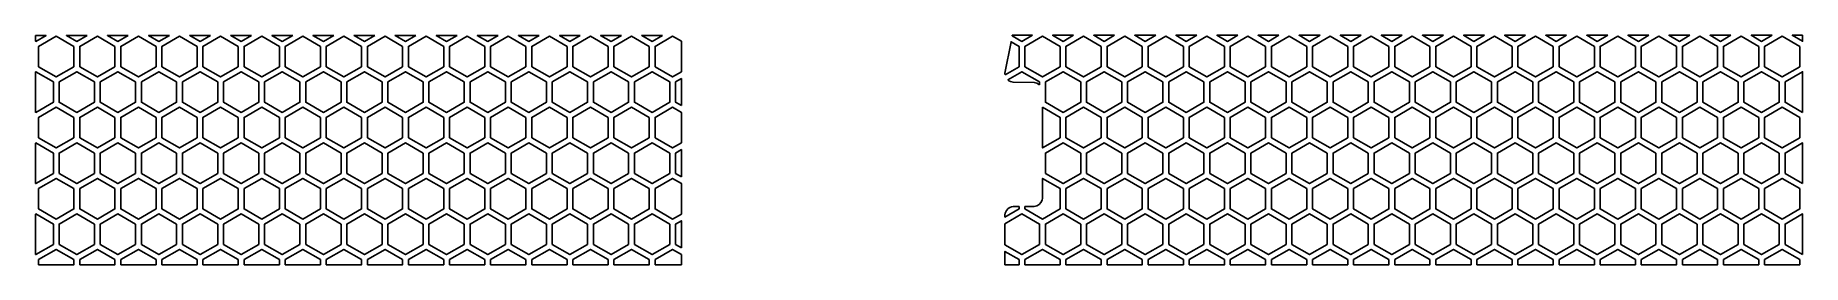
# Model space of a CAD drawing. Header units: millimetres. Extents: x 28 to 180, y -31 to -11.
import ezdxf

# ---------------------------------------------------------------- set-up
doc = ezdxf.new("R2010")
doc.units = ezdxf.units.MM

# ---------------------------------------------------------------- blocks, each defined once
blk = doc.blocks.new('HEX')
blk.add_lwpolyline([(1.516, 0.875), (0, 1.75), (-1.516, 0.875), (-1.516, -0.875), (0, -1.75), (1.516, -0.875)], close=True)

msp = doc.modelspace()

# ---------------------------------------------------------------- linework, layer by layer
for points in [[(27.752, -11.285), (28.677, -11.285), (27.783, -11.801), (27.752, -11.783), (27.752, -11.285)], [(32.208, -11.285), (31.314, -11.801), (30.421, -11.285), (32.208, -11.285)], [(35.739, -11.285), (34.846, -11.801), (33.952, -11.285), (35.739, -11.285)], [(39.271, -11.285), (38.377, -11.801), (37.483, -11.285), (39.271, -11.285)], [(42.802, -11.285), (41.908, -11.801), (41.014, -11.285), (42.802, -11.285)], [(46.333, -11.285), (45.439, -11.801), (44.545, -11.285), (46.333, -11.285)], [(49.864, -11.285), (48.97, -11.801), (48.076, -11.285), (49.864, -11.285)], [(53.395, -11.285), (52.501, -11.801), (51.607, -11.285), (53.395, -11.285)], [(56.926, -11.285), (56.032, -11.801), (55.138, -11.285), (56.926, -11.285)], [(60.457, -11.285), (59.563, -11.801), (58.669, -11.285), (60.457, -11.285)], [(63.988, -11.285), (63.094, -11.801), (62.2, -11.285), (63.988, -11.285)], [(67.519, -11.285), (66.625, -11.801), (65.731, -11.285), (67.519, -11.285)], [(71.05, -11.285), (70.156, -11.801), (69.263, -11.285), (71.05, -11.285)], [(74.581, -11.285), (73.688, -11.801), (72.794, -11.285), (74.581, -11.285)], [(78.113, -11.285), (77.219, -11.801), (76.325, -11.285), (78.113, -11.285)], [(81.644, -11.285), (80.75, -11.801), (79.856, -11.285), (81.644, -11.285)], [(83.269, -14.424), (82.515, -14.859), (81, -13.984), (81, -12.234), (82.515, -11.359), (83.269, -11.794), (83.269, -14.424)], [(111.075, -14.679), (111.061, -14.534), (111.591, -11.837), (112.28, -12.234), (112.28, -13.984), (111.075, -14.679)], [(113.428, -11.282), (112.53, -11.801), (111.693, -11.318), (111.7, -11.282), (113.428, -11.282)], [(116.959, -11.282), (116.061, -11.801), (115.162, -11.282), (116.959, -11.282)], [(120.49, -11.282), (119.592, -11.801), (118.693, -11.282), (120.49, -11.282)], [(124.021, -11.282), (123.123, -11.801), (122.224, -11.282), (124.021, -11.282)], [(127.552, -11.282), (126.654, -11.801), (125.756, -11.282), (127.552, -11.282)], [(131.083, -11.282), (130.185, -11.801), (129.287, -11.282), (131.083, -11.282)], [(134.614, -11.282), (133.716, -11.801), (132.818, -11.282), (134.614, -11.282)], [(138.145, -11.282), (137.247, -11.801), (136.349, -11.282), (138.145, -11.282)], [(141.677, -11.282), (140.778, -11.801), (139.88, -11.282), (141.677, -11.282)], [(145.208, -11.282), (144.309, -11.801), (143.411, -11.282), (145.208, -11.282)], [(148.739, -11.282), (147.84, -11.801), (146.942, -11.282), (148.739, -11.282)], [(152.27, -11.282), (151.371, -11.801), (150.473, -11.282), (152.27, -11.282)], [(155.801, -11.282), (154.903, -11.801), (154.004, -11.282), (155.801, -11.282)], [(159.332, -11.282), (158.434, -11.801), (157.535, -11.282), (159.332, -11.282)], [(162.863, -11.282), (161.965, -11.801), (161.066, -11.282), (162.863, -11.282)], [(166.394, -11.282), (165.496, -11.801), (164.598, -11.282), (166.394, -11.282)], [(169.925, -11.282), (169.027, -11.801), (168.129, -11.282), (169.925, -11.282)], [(173.456, -11.282), (172.558, -11.801), (171.66, -11.282), (173.456, -11.282)], [(176.987, -11.282), (176.089, -11.801), (175.191, -11.282), (176.987, -11.282)], [(179.615, -11.282), (179.615, -11.798), (178.722, -11.282), (179.615, -11.282)], [(27.752, -14.435), (27.783, -14.417), (29.299, -15.292), (29.299, -17.042), (27.783, -17.917), (27.752, -17.899), (27.752, -14.435)], [(83.269, -17.333), (82.765, -17.042), (82.765, -15.292), (83.269, -15.001), (83.269, -17.333)], [(114.045, -15.542), (113.814, -15.391), (113.586, -15.333), (111.775, -15.325), (111.547, -15.267), (111.412, -15.193), (111.317, -15.117), (112.53, -14.417), (114.045, -15.292), (114.045, -15.542)], [(179.615, -17.914), (178.105, -17.042), (178.105, -15.292), (179.615, -14.42), (179.615, -17.914)], [(83.269, -20.54), (82.515, -20.975), (81, -20.1), (81, -18.35), (82.515, -17.475), (83.269, -17.91), (83.269, -20.54)], [(114.296, -17.475), (115.811, -18.35), (115.811, -20.1), (114.296, -20.975), (114.296, -17.475)], [(27.752, -20.551), (27.783, -20.533), (29.299, -21.408), (29.299, -23.158), (27.783, -24.033), (27.752, -24.015), (27.752, -20.551)], [(83.269, -23.449), (82.765, -23.158), (82.765, -21.408), (83.269, -21.117), (83.269, -23.449)], [(179.615, -24.03), (178.105, -23.158), (178.105, -21.408), (179.615, -20.536), (179.615, -24.03)], [(83.269, -26.656), (82.515, -27.091), (81, -26.216), (81, -24.466), (82.515, -23.591), (83.269, -24.026), (83.269, -26.656)], [(113.586, -26.009), (113.814, -25.951), (114.011, -25.832), (114.164, -25.663), (114.264, -25.454), (114.296, -25.299), (114.296, -23.591), (115.811, -24.466), (115.811, -26.216), (114.295, -27.091), (112.78, -26.216), (112.78, -26.012), (113.586, -26.009)], [(27.752, -26.667), (27.783, -26.649), (29.299, -27.524), (29.299, -29.274), (27.783, -30.149), (27.752, -30.131), (27.752, -26.667)], [(83.269, -29.565), (82.765, -29.274), (82.765, -27.524), (83.269, -27.233), (83.269, -29.565)], [(111.065, -27.495), (112.53, -26.649), (114.045, -27.524), (114.045, -29.274), (112.53, -30.149), (111.063, -29.302), (111.065, -27.495)], [(111.065, -26.727), (111.097, -26.571), (111.197, -26.363), (111.35, -26.194), (111.477, -26.109), (111.62, -26.048), (111.775, -26.017), (112.28, -26.015), (112.28, -26.216), (111.065, -26.917), (111.065, -26.727)], [(179.615, -30.146), (178.105, -29.274), (178.105, -27.524), (179.615, -26.652), (179.615, -30.146)], [(28.033, -31.015), (28.033, -30.582), (29.549, -29.707), (31.064, -30.582), (31.064, -31.015), (28.033, -31.015)], [(31.564, -31.015), (31.564, -30.582), (33.08, -29.707), (34.596, -30.582), (34.596, -31.015), (31.564, -31.015)], [(35.096, -31.015), (35.096, -30.582), (36.611, -29.707), (38.127, -30.582), (38.127, -31.015), (35.096, -31.015)], [(38.627, -31.015), (38.627, -30.582), (40.142, -29.707), (41.658, -30.582), (41.658, -31.015), (38.627, -31.015)], [(42.158, -31.015), (42.158, -30.582), (43.673, -29.707), (45.189, -30.582), (45.189, -31.015), (42.158, -31.015)], [(45.689, -31.015), (45.689, -30.582), (47.204, -29.707), (48.72, -30.582), (48.72, -31.015), (45.689, -31.015)], [(49.22, -31.015), (49.22, -30.582), (50.735, -29.707), (52.251, -30.582), (52.251, -31.015), (49.22, -31.015)], [(52.751, -31.015), (52.751, -30.582), (54.267, -29.707), (55.782, -30.582), (55.782, -31.015), (52.751, -31.015)], [(56.282, -31.015), (56.282, -30.582), (57.798, -29.707), (59.313, -30.582), (59.313, -31.015), (56.282, -31.015)], [(59.813, -31.015), (59.813, -30.582), (61.329, -29.707), (62.844, -30.582), (62.844, -31.015), (59.813, -31.015)], [(63.344, -31.015), (63.344, -30.582), (64.86, -29.707), (66.375, -30.582), (66.375, -31.015), (63.344, -31.015)], [(66.875, -31.015), (66.875, -30.582), (68.391, -29.707), (69.906, -30.582), (69.906, -31.015), (66.875, -31.015)], [(70.406, -31.015), (70.406, -30.582), (71.922, -29.707), (73.438, -30.582), (73.438, -31.015), (70.406, -31.015)], [(73.938, -31.015), (73.938, -30.582), (75.453, -29.707), (76.969, -30.582), (76.969, -31.015), (73.938, -31.015)], [(77.469, -31.015), (77.469, -30.582), (78.984, -29.707), (80.5, -30.582), (80.5, -31.015), (77.469, -31.015)], [(81, -31.015), (81, -30.582), (82.515, -29.707), (83.269, -30.142), (83.269, -31.015), (81, -31.015)], [(111.061, -31.013), (111.062, -29.879), (112.28, -30.582), (112.28, -31.013), (111.061, -31.013)], [(112.78, -31.013), (112.78, -30.582), (114.295, -29.707), (115.811, -30.582), (115.811, -31.013), (112.78, -31.013)], [(116.311, -31.013), (116.311, -30.582), (117.826, -29.707), (119.342, -30.582), (119.342, -31.013), (116.311, -31.013)], [(119.842, -31.013), (119.842, -30.582), (121.357, -29.707), (122.873, -30.582), (122.873, -31.013), (119.842, -31.013)], [(123.373, -31.013), (123.373, -30.582), (124.888, -29.707), (126.404, -30.582), (126.404, -31.013), (123.373, -31.013)], [(126.904, -31.013), (126.904, -30.582), (128.419, -29.707), (129.935, -30.582), (129.935, -31.013), (126.904, -31.013)], [(130.435, -31.013), (130.435, -30.582), (131.951, -29.707), (133.466, -30.582), (133.466, -31.013), (130.435, -31.013)], [(133.966, -31.013), (133.966, -30.582), (135.482, -29.707), (136.997, -30.582), (136.997, -31.013), (133.966, -31.013)], [(137.497, -31.013), (137.497, -30.582), (139.013, -29.707), (140.528, -30.582), (140.528, -31.013), (137.497, -31.013)], [(141.028, -31.013), (141.028, -30.582), (142.544, -29.707), (144.059, -30.582), (144.059, -31.013), (141.028, -31.013)], [(144.559, -31.013), (144.559, -30.582), (146.075, -29.707), (147.59, -30.582), (147.59, -31.013), (144.559, -31.013)], [(148.09, -31.013), (148.09, -30.582), (149.606, -29.707), (151.121, -30.582), (151.121, -31.013), (148.09, -31.013)], [(151.621, -31.013), (151.621, -30.582), (153.137, -29.707), (154.653, -30.582), (154.653, -31.013), (151.621, -31.013)], [(155.153, -31.013), (155.153, -30.582), (156.668, -29.707), (158.184, -30.582), (158.184, -31.013), (155.153, -31.013)], [(158.684, -31.013), (158.684, -30.582), (160.199, -29.707), (161.715, -30.582), (161.715, -31.013), (158.684, -31.013)], [(162.215, -31.013), (162.215, -30.582), (163.73, -29.707), (165.246, -30.582), (165.246, -31.013), (162.215, -31.013)], [(165.746, -31.013), (165.746, -30.582), (167.261, -29.707), (168.777, -30.582), (168.777, -31.013), (165.746, -31.013)], [(169.277, -31.013), (169.277, -30.582), (170.792, -29.707), (172.308, -30.582), (172.308, -31.013), (169.277, -31.013)], [(172.808, -31.013), (172.808, -30.582), (174.324, -29.707), (175.839, -30.582), (175.839, -31.013), (172.808, -31.013)], [(176.339, -31.013), (176.339, -30.582), (177.855, -29.707), (179.37, -30.582), (179.37, -31.013), (176.339, -31.013)]]:
    msp.add_lwpolyline(points, close=True)

# ---------------------------------------------------------------- block references
for p in [(29.549, -13.109), (33.08, -13.109), (36.611, -13.109), (40.142, -13.109), (43.673, -13.109), (47.204, -13.109), (50.735, -13.109), (54.267, -13.109), (57.798, -13.109), (61.329, -13.109), (64.86, -13.109), (68.391, -13.109), (71.922, -13.109), (75.453, -13.109), (78.984, -13.109), (114.295, -13.109), (117.826, -13.109), (121.357, -13.109), (124.888, -13.109), (128.419, -13.109), (131.951, -13.109), (135.482, -13.109), (139.013, -13.109), (142.544, -13.109), (146.075, -13.109), (149.606, -13.109), (153.137, -13.109), (156.668, -13.109), (160.199, -13.109), (163.73, -13.109), (167.261, -13.109), (170.792, -13.109), (174.324, -13.109), (177.855, -13.109), (31.314, -16.167), (34.846, -16.167), (38.377, -16.167), (41.908, -16.167), (45.439, -16.167), (48.97, -16.167), (52.501, -16.167), (56.032, -16.167), (59.563, -16.167), (63.094, -16.167), (66.625, -16.167), (70.156, -16.167), (73.688, -16.167), (77.219, -16.167), (80.75, -16.167), (116.061, -16.167), (119.592, -16.167), (123.123, -16.167), (126.654, -16.167), (130.185, -16.167), (133.716, -16.167), (137.247, -16.167), (140.778, -16.167), (144.309, -16.167), (147.84, -16.167), (151.371, -16.167), (154.903, -16.167), (158.434, -16.167), (161.965, -16.167), (165.496, -16.167), (169.027, -16.167), (172.558, -16.167), (176.089, -16.167), (29.549, -19.225), (33.08, -19.225), (36.611, -19.225), (40.142, -19.225), (43.673, -19.225), (47.204, -19.225), (50.735, -19.225), (54.267, -19.225), (57.798, -19.225), (61.329, -19.225), (64.86, -19.225), (68.391, -19.225), (71.922, -19.225), (75.453, -19.225), (78.984, -19.225), (117.826, -19.225), (121.357, -19.225), (124.888, -19.225), (128.419, -19.225), (131.951, -19.225), (135.482, -19.225), (139.013, -19.225), (142.544, -19.225), (146.075, -19.225), (149.606, -19.225), (153.137, -19.225), (156.668, -19.225), (160.199, -19.225), (163.73, -19.225), (167.261, -19.225), (170.792, -19.225), (174.324, -19.225), (177.855, -19.225), (31.314, -22.283), (34.846, -22.283), (38.377, -22.283), (41.908, -22.283), (45.439, -22.283), (48.97, -22.283), (52.501, -22.283), (56.032, -22.283), (59.563, -22.283), (63.094, -22.283), (66.625, -22.283), (70.156, -22.283), (73.688, -22.283), (77.219, -22.283), (80.75, -22.283), (116.061, -22.283), (119.592, -22.283), (123.123, -22.283), (126.654, -22.283), (130.185, -22.283), (133.716, -22.283), (137.247, -22.283), (140.778, -22.283), (144.309, -22.283), (147.84, -22.283), (151.371, -22.283), (154.903, -22.283), (158.434, -22.283), (161.965, -22.283), (165.496, -22.283), (169.027, -22.283), (172.558, -22.283), (176.089, -22.283), (29.549, -25.341), (33.08, -25.341), (36.611, -25.341), (40.142, -25.341), (43.673, -25.341), (47.204, -25.341), (50.735, -25.341), (54.267, -25.341), (57.798, -25.341), (61.329, -25.341), (64.86, -25.341), (68.391, -25.341), (71.922, -25.341), (75.453, -25.341), (78.984, -25.341), (117.826, -25.341), (121.357, -25.341), (124.888, -25.341), (128.419, -25.341), (131.951, -25.341), (135.482, -25.341), (139.013, -25.341), (142.544, -25.341), (146.075, -25.341), (149.606, -25.341), (153.137, -25.341), (156.668, -25.341), (160.199, -25.341), (163.73, -25.341), (167.261, -25.341), (170.792, -25.341), (174.324, -25.341), (177.855, -25.341), (31.314, -28.399), (34.846, -28.399), (38.377, -28.399), (41.908, -28.399), (45.439, -28.399), (48.97, -28.399), (52.501, -28.399), (56.032, -28.399), (59.563, -28.399), (63.094, -28.399), (66.625, -28.399), (70.156, -28.399), (73.688, -28.399), (77.219, -28.399), (80.75, -28.399), (116.061, -28.399), (119.592, -28.399), (123.123, -28.399), (126.654, -28.399), (130.185, -28.399), (133.716, -28.399), (137.247, -28.399), (140.778, -28.399), (144.309, -28.399), (147.84, -28.399), (151.371, -28.399), (154.903, -28.399), (158.434, -28.399), (161.965, -28.399), (165.496, -28.399), (169.027, -28.399), (172.558, -28.399), (176.089, -28.399)]:
    msp.add_blockref('HEX', p)

doc.saveas('drawing.dxf')
